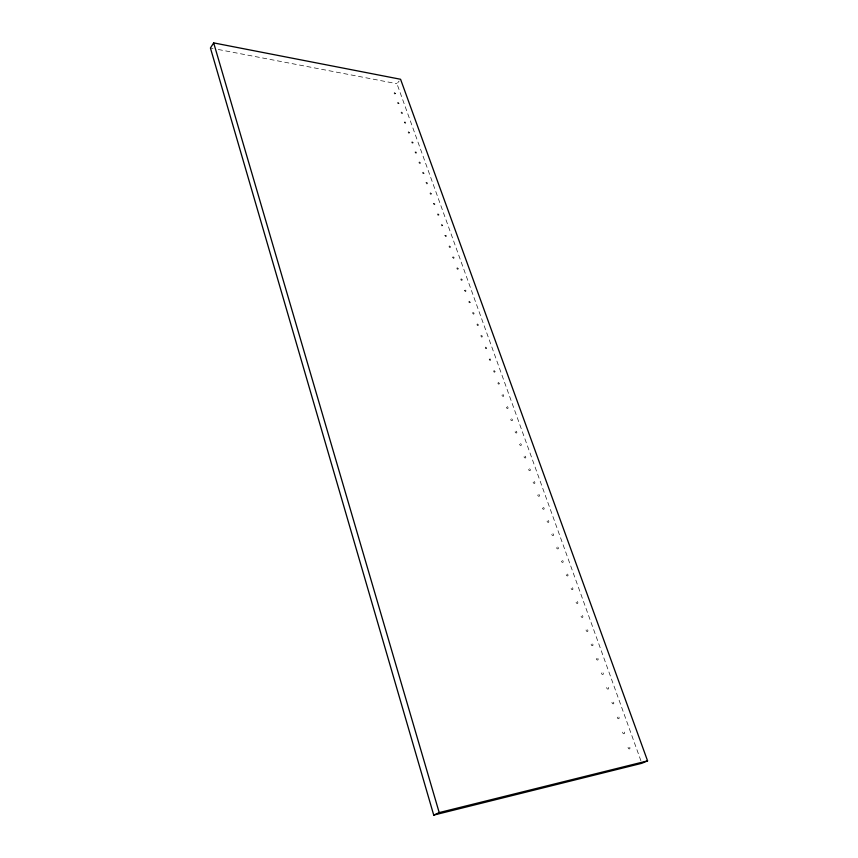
<?xml version="1.0" encoding="UTF-8"?>
<svg xmlns="http://www.w3.org/2000/svg" width="858" height="858" viewBox="0 0 858 858"><rect width="100%" height="100%" fill="white"/><g stroke="black" fill="none" stroke-linecap="round" stroke-linejoin="round"><path stroke-width="0.64" stroke-dasharray="4.29 3.22" d="M640.915 760.778L396.943 83.719L399.12 81.049M210.424 47.994L213.052 48.498M218.297 49.496L396.943 83.719M495.141 371.729C493.329 374.056 493.2 368.2 495.141 371.729M489.189 359.18C490.368 362.816 491.763 357.7 489.189 359.18M486.711 348.209C484.888 350.461 484.802 344.723 486.711 348.209M480.845 335.843C482.003 339.436 483.408 334.427 480.845 335.843M478.421 325.075C476.587 327.263 476.533 321.632 478.421 325.075M472.629 312.891C473.766 316.43 475.193 311.54 472.629 312.891M470.27 302.327C468.425 304.429 468.414 298.927 470.27 302.327M464.553 290.315C465.669 293.801 467.117 289.017 464.553 290.315M462.248 279.933C460.392 281.982 460.414 276.576 462.248 279.933M458.29 268.876C456.424 270.892 456.467 265.54 458.29 268.876M452.67 257.132C453.775 260.532 455.233 255.92 452.67 257.132M450.461 247.029C448.584 248.97 448.659 243.726 450.461 247.029M444.916 235.446C445.999 238.803 447.468 234.298 444.916 235.446M442.749 225.525C440.862 227.413 440.98 222.265 442.749 225.525M438.942 214.908C437.054 216.752 437.183 211.658 438.942 214.908M433.505 203.571C434.566 206.853 436.057 202.499 433.505 203.571M431.424 193.908C429.526 195.699 429.676 190.701 431.424 193.908M426.051 182.733C427.091 185.972 428.592 181.703 426.051 182.733M424.013 173.241C422.104 174.968 422.297 170.066 424.013 173.241M420.356 163.031C418.447 164.725 418.65 159.878 420.356 163.031M415.079 152.07C416.098 155.244 417.621 151.126 415.079 152.07M413.116 142.836C411.196 144.466 411.432 139.715 413.116 142.836M409.534 132.851C407.625 134.459 407.861 129.751 409.534 132.851M404.365 122.126C405.362 125.236 406.896 121.246 404.365 122.126M402.466 113.117C400.547 114.672 400.815 110.06 402.466 113.117M398.97 103.368C397.039 104.891 397.329 100.322 398.97 103.368M395.506 93.683C393.575 95.184 393.865 90.658 395.506 93.683M499.41 383.858C496.846 385.414 498.208 380.158 499.41 383.858M501.984 395.141A1.073 0.708 50.5 0 0 503.389 396.31A1.073 0.708 50.5 0 0 503.185 394.734A1.073 0.708 50.5 0 0 501.984 395.141M506.317 407.26A1.083 0.708 50.9 0 0 507.721 408.429A1.083 0.708 50.9 0 0 507.518 406.831A1.083 0.708 50.9 0 0 506.317 407.26M510.692 419.487A1.083 0.719 51.4 0 0 512.108 420.645A1.083 0.719 51.4 0 0 511.894 419.047A1.083 0.719 51.4 0 0 510.692 419.487M515.1 431.81A1.094 0.719 51.9 0 0 516.516 432.979A1.094 0.719 51.9 0 0 516.302 431.359A1.094 0.719 51.9 0 0 515.1 431.81M519.551 444.24A1.094 0.729 52.4 0 0 520.967 445.409A1.094 0.729 52.4 0 0 520.752 443.768A1.094 0.729 52.4 0 0 519.551 444.24M524.034 456.778A1.105 0.729 52.9 0 0 525.461 457.957A1.105 0.729 52.9 0 0 525.235 456.295A1.105 0.729 52.9 0 0 524.034 456.778M528.56 469.433A1.105 0.74 53.5 0 0 529.997 470.602A1.105 0.74 53.5 0 0 529.761 468.929A1.105 0.74 53.5 0 0 528.56 469.433M533.129 482.185A1.115 0.74 54 0 0 534.566 483.365A1.115 0.74 54 0 0 534.33 481.67A1.115 0.74 54 0 0 533.129 482.185M537.73 495.055A1.115 0.751 54.6 0 0 539.178 496.235A1.115 0.751 54.6 0 0 538.931 494.53A1.115 0.751 54.6 0 0 537.73 495.055M542.385 508.043A1.126 0.751 55.1 0 0 543.822 509.223A1.126 0.751 55.1 0 0 543.586 507.496A1.126 0.751 55.1 0 0 542.385 508.043M547.072 521.138A1.137 0.761 55.7 0 0 548.519 522.318A1.137 0.761 55.7 0 0 548.273 520.581A1.137 0.761 55.7 0 0 547.072 521.138M551.791 534.352A1.137 0.772 56.2 0 0 553.249 535.542A1.137 0.772 56.2 0 0 553.002 533.773A1.137 0.772 56.2 0 0 551.791 534.352M556.563 547.683A1.148 0.772 56.8 0 0 558.032 548.873A1.148 0.772 56.8 0 0 557.764 547.082A1.148 0.772 56.8 0 0 556.563 547.683M561.379 561.132A1.158 0.783 57.4 0 0 562.848 562.322A1.158 0.783 57.4 0 0 562.58 560.521A1.158 0.783 57.4 0 0 561.379 561.132M566.237 574.71A1.158 0.783 58 0 0 567.706 575.9A1.158 0.783 58 0 0 567.438 574.077A1.158 0.783 58 0 0 566.237 574.71M571.138 588.406A1.169 0.794 58.6 0 0 572.618 589.596A1.169 0.794 58.6 0 0 572.34 587.751A1.169 0.794 58.6 0 0 571.138 588.406M576.083 602.219A1.18 0.794 59.2 0 0 577.563 603.41A1.18 0.794 59.2 0 0 577.284 601.555A1.18 0.794 59.2 0 0 576.083 602.219M581.07 616.162A1.18 0.804 59.7 0 0 582.561 617.363A1.18 0.804 59.7 0 0 582.271 615.476A1.18 0.804 59.7 0 0 581.07 616.162M586.089 629.954A1.19 0.804 60.3 0 0 587.398 631.499A1.19 0.804 60.3 0 0 587.515 629.74A1.19 0.804 60.3 0 0 586.089 629.954M591.173 644.154A1.201 0.815 60.9 0 0 592.481 645.709A1.201 0.815 60.9 0 0 592.599 643.918A1.201 0.815 60.9 0 0 591.173 644.154M596.299 658.483A1.212 0.815 61.5 0 0 597.618 660.049A1.212 0.815 61.5 0 0 597.736 658.236A1.212 0.815 61.5 0 0 596.299 658.483M601.469 672.94A1.223 0.826 62.1 0 0 602.799 674.517A1.223 0.826 62.1 0 0 602.906 672.683A1.223 0.826 62.1 0 0 601.469 672.94M606.692 687.537A1.233 0.826 62.7 0 0 608.032 689.113A1.233 0.826 62.7 0 0 608.129 687.258A1.233 0.826 62.7 0 0 606.692 687.537M611.969 702.273A1.244 0.826 63.3 0 0 613.309 703.86A1.244 0.826 63.3 0 0 613.406 701.983A1.244 0.826 63.3 0 0 611.969 702.273M617.288 717.138A1.244 0.837 63.9 0 0 618.639 718.736A1.244 0.837 63.9 0 0 618.725 716.838A1.244 0.837 63.9 0 0 617.288 717.138M622.661 732.153A1.255 0.837 64.5 0 0 624.013 733.762A1.255 0.837 64.5 0 0 624.098 731.831A1.255 0.837 64.5 0 0 622.661 732.153M628.088 747.307A1.266 0.847 65.1 0 0 629.45 748.927A1.266 0.847 65.1 0 0 629.525 746.964A1.266 0.847 65.1 0 0 628.088 747.307"/><path stroke-width="1.29" d="M213.674 42.9L210.424 47.994L433.73 815.1L641.827 763.298L647.575 760.864L400.568 79.268L213.674 42.9L439.199 812.59L433.73 815.1M439.199 812.59L647.575 760.864"/></g></svg>
